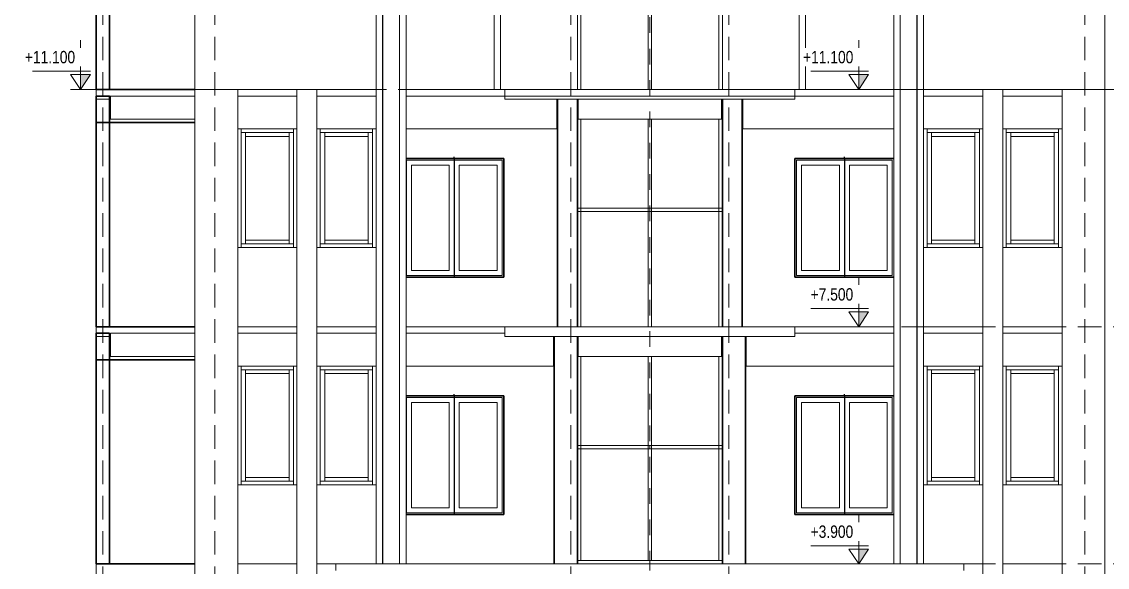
# Model space of a CAD drawing. Header units: millimetres. Extents: x -16132 to 11483, y -4520 to 23231.
# Drawn here: x -16132 to 342, y 3850 to 12128 of the extents above; entities that cross this region are included whole.
import ezdxf

# ---------------------------------------------------------------- set-up
doc = ezdxf.new("R2010")
doc.units = ezdxf.units.MM
for name, pattern in [('Abgebrochen', [535.78125, 357.1875, -178.59375]), ('Aligning Line', [476.25, 238.125, -238.125]), ('Hidden', [535.78125, 357.1875, -178.59375])]:
    doc.linetypes.add(name, pattern=pattern)
for name, color, linetype, lineweight in [('A-FLOR', 7, 'Continuous', 18), ('A-FLOR-LEVL', 7, 'Continuous', 9), ('A-GENM', 7, 'Continuous', 18), ('A-GLAZ', 7, 'Continuous', 25), ('A-WALL', 7, 'Continuous', 35), ('G-ANNO-SYMB', 7, 'Abgebrochen', 9), ('S-BEAM', 7, 'Continuous', 18), ('S-COLS', 7, 'Continuous', 35), ('S-FNDN', 7, 'Continuous', 18), ('S-GRID', 7, 'Continuous', 9)]:
    doc.layers.add(name, color=color, linetype=linetype, lineweight=lineweight)
doc.layers.add('G-IMPT', color=7, linetype='Continuous', lineweight=18, true_color=0xffffff)
doc.styles.add('Arial', font='arial.ttf', dxfattribs={"width": 0.8, "height": 187.5})

# ---------------------------------------------------------------- blocks, each defined once
blk = doc.blocks.new('Window_K2_Stack - Sync_3dsMax_To_Revit-2428540-MẶT ĐỨNG KIẾN TRÚC TRỤC A-E')
at = {"layer": 'G-IMPT'}
for p, q in [((-10650, 12600), (-10650, 3900)), ((-10400, 3900), (-10400, 12600)), ((-10400, 12600), (-10400, 3900)), ((-10300, 3900), (-10300, 12600)), ((-8965, 12600), (-8965, 11100)), ((-8965, 12600), (-8965, 11100)), ((-8865, 12600), (-8865, 11100)), ((-8865, 12600), (-8865, 11100)), ((-8865, 11100), (-8865, 12600)), ((-8865, 11100), (-8865, 12600)), ((-7700, 11100), (-7700, 12600)), ((-7700, 12546), (-7700, 11100)), ((-7700, 11100), (-7700, 12546)), ((-7700, 12546), (-7700, 11100)), ((-7646, 12546), (-7646, 11100)), ((-6627, 12546), (-6627, 11100)), ((-6573, 12546), (-6573, 11100)), ((-5554, 11100), (-5554, 12546)), ((-5500, 12600), (-5500, 11100)), ((-5500, 11100), (-5500, 12546)), ((-5500, 12546), (-5500, 11100)), ((-5500, 11100), (-5500, 12546)), ((-4336, 11100), (-4336, 12600)), ((-4336, 11100), (-4336, 12600)), ((-4336, 12600), (-4336, 11100)), ((-4336, 11100), (-4336, 12600)), ((-4236, 11100), (-4236, 12600)), ((-4236, 11100), (-4236, 12600)), ((-2900, 12600), (-2900, 3900)), ((-2800, 12600), (-2800, 3900)), ((-2550, 12600), (-2550, 3900)), ((-7646, 10650), (-7646, 7500)), ((-6627, 10650), (-6627, 7500)), ((-6573, 10650), (-6573, 7500)), ((-5554, 7500), (-5554, 10650)), ((-6600, 9300), (-7700, 9300)), ((-6600, 9246), (-7700, 9246)), ((-6600, 9300), (-5500, 9300)), ((-6600, 9300), (-6600, 9246)), ((-6600, 9246), (-6600, 9300)), ((-6600, 9246), (-5500, 9246)), ((-7646, 7050), (-7646, 3954)), ((-6627, 7050), (-6627, 3954)), ((-6573, 7050), (-6573, 3954)), ((-5554, 3954), (-5554, 7050)), ((-6600, 5700), (-7700, 5700)), ((-6600, 5646), (-7700, 5646)), ((-6600, 5700), (-5500, 5700)), ((-6600, 5700), (-6600, 5646)), ((-6600, 5646), (-6600, 5700)), ((-6600, 5646), (-5500, 5646)), ((-7700, 3954), (-6600, 3954)), ((-7700, 3954), (-7646, 3954)), ((-6600, 3954), (-6627, 3954)), ((-6573, 3954), (-6600, 3954)), ((-6600, 3954), (-6600, 3900)), ((-6600, 3900), (-6600, 3954)), ((-6600, 3954), (-5500, 3954)), ((-5554, 3954), (-5500, 3954)), ((-11365, 3900), (-11365, 3800)), ((-6600, 3900), (-11365, 3900)), ((-1836, 3900), (-6600, 3900)), ((-1836, 3800), (-1836, 3900))]:
    blk.add_line(p, q, dxfattribs=at)
at = {"layer": 'G-IMPT', "flags": 128}
for points in [[(-6600, 3900), (-6600, 3875), (-6600, 3850), (-6600, 3825), (-6600, 3800)], [(-6600, 3800), (-6600, 3825), (-6600, 3850), (-6600, 3875), (-6600, 3900)]]:
    blk.add_lwpolyline(points, dxfattribs=at)
blk = doc.blocks.new('Window_K2_Stack - Window_K2_Stack-2377845-MẶT ĐỨNG KIẾN TRÚC TRỤC A-E')
blk.add_blockref('Window_K2_Stack - Sync_3dsMax_To_Revit-2428540-MẶT ĐỨNG KIẾN TRÚC TRỤC A-E', (0, 0))
blk = doc.blocks.new('dam betong - 220X350-2382505-MẶT ĐỨNG KIẾN TRÚC TRỤC A-E')
at = {"layer": 'S-BEAM'}
for p, q in [((-15010, 3800), (-15010, 3450)), ((-15000, 3800), (-15010, 3800)), ((-14790, 3450), (-14790, 3750)), ((-15010, 3450), (-15000, 3450)), ((-14800, 3450), (-14790, 3450))]:
    blk.add_line(p, q, dxfattribs=at)
blk = doc.blocks.new('M_Concrete-Rectangular-Column - COT250X350-2391838-MẶT ĐỨNG KIẾN TRÚC TRỤC A-E')
at = {"layer": 'S-COLS'}
for p, q in [((-5500, 7350), (-5500, 3900)), ((-5150, 7350), (-5150, 3900))]:
    blk.add_line(p, q, dxfattribs=at)
blk = doc.blocks.new('M_Concrete-Rectangular-Column - COT220X300-2391839-MẶT ĐỨNG KIẾN TRÚC TRỤC A-E')
at = {"layer": 'S-COLS'}
for p, q in [((-5500, 10950), (-5500, 7500)), ((-5200, 10950), (-5200, 7500))]:
    blk.add_line(p, q, dxfattribs=at)
blk = doc.blocks.new('M_Concrete-Rectangular-Column - COT200X200-2391833-MẶT ĐỨNG KIẾN TRÚC TRỤC A-E')
at = {"layer": 'S-COLS'}
for p, q in [((-15000, 7400), (-14800, 7400)), ((-15000, 7400), (-15000, 3900)), ((-14800, 7400), (-14800, 3900)), ((-14800, 3900), (-15000, 3900))]:
    blk.add_line(p, q, dxfattribs=at)
blk = doc.blocks.new('M_Concrete-Rectangular-Column - COT200X200-2391834-MẶT ĐỨNG KIẾN TRÚC TRỤC A-E')
at = {"layer": 'S-COLS'}
for p, q in [((-15000, 11000), (-14800, 11000)), ((-15000, 11000), (-15000, 7500)), ((-14800, 11000), (-14800, 7500)), ((-14800, 7500), (-15000, 7500))]:
    blk.add_line(p, q, dxfattribs=at)
blk = doc.blocks.new('M_Concrete-Rectangular-Column - COT200X200-V2-MẶT ĐỨNG KIẾN TRÚC TRỤC A-E')
at = {"layer": 'S-COLS'}
for p, q in [((-15000, 14600), (-14800, 14600)), ((-15000, 14600), (-15000, 11100)), ((-14800, 14600), (-14800, 11100)), ((-14800, 11100), (-15000, 11100))]:
    blk.add_line(p, q, dxfattribs=at)
blk = doc.blocks.new('CUA SO 2 CANH NHOM KINH O O THOANG - S1_1500x1800-V3-MẶT ĐỨNG KIẾN TRÚC TRỤC A-E')
at = {"layer": 'A-GLAZ', "lineweight": 18}
for p, q in [((-4373, 6425), (-4373, 4675)), ((-4373, 6425), (-2923, 6425)), ((-3648, 4675), (-3648, 6425)), ((-3648, 6425), (-3648, 4675)), ((-2923, 4675), (-2923, 6425)), ((-4297, 6349), (-4297, 4751)), ((-4297, 6349), (-3724, 6349)), ((-3724, 4751), (-3724, 6349)), ((-3572, 6349), (-3572, 4751)), ((-3572, 6349), (-2999, 6349)), ((-2999, 4751), (-2999, 6349)), ((-4373, 4675), (-2923, 4675)), ((-4297, 4751), (-3724, 4751)), ((-3572, 4751), (-2999, 4751))]:
    blk.add_line(p, q, dxfattribs=at)
at = {"layer": 'A-GLAZ'}
for q in [(-3648, 6475), (-3648, 4650)]:
    blk.add_line((-3648, 6450), q, dxfattribs=at)
blk = doc.blocks.new('Test_Family - Sync_3dsMax_To_Revit-2434440-MẶT ĐỨNG KIẾN TRÚC TRỤC A-E')
at = {"layer": 'G-IMPT'}
for p, q in [((-2545, 3900), (-2545, 12600)), ((-2445, 12600), (-2445, 3900)), ((306, 11100), (306, 12600)), ((306, 12600), (306, 11100)), ((306, 11100), (-2445, 11100)), ((-1545, 11100), (-1545, 0)), ((-1245, 0), (-1245, 11100)), ((306, 11100), (-345, 11100)), ((-345, 11100), (-345, 0)), ((306, 11100), (306, 0)), ((-2324, 8813), (-2324, 10388)), ((-2324, 10388), (-1666, 10388)), ((-1666, 10388), (-1666, 8813)), ((-466, 10388), (-1124, 10388)), ((-1124, 10388), (-1124, 8813)), ((-466, 10388), (-466, 8813)), ((-1666, 8813), (-2324, 8813)), ((-1124, 8813), (-466, 8813)), ((-1545, 8700), (-2445, 8700)), ((-1245, 8700), (-345, 8700)), ((-2324, 5213), (-2324, 6788)), ((-2324, 6788), (-1666, 6788)), ((-1666, 6788), (-1666, 5213)), ((-1124, 5213), (-1124, 6788)), ((-1124, 6788), (-466, 6788)), ((-466, 6788), (-466, 5213)), ((-1666, 5213), (-2324, 5213)), ((-1124, 5213), (-466, 5213)), ((-1545, 5100), (-2445, 5100)), ((-1245, 5100), (-345, 5100))]:
    blk.add_line(p, q, dxfattribs=at)
at = {"layer": 'G-IMPT', "flags": 128}
for points in [[(-2391, 10446), (-2391, 10460), (-2391, 10473), (-2391, 10487), (-2391, 10500)], [(-2391, 10446), (-2391, 10460), (-2391, 10473), (-2391, 10487), (-2391, 10500)], [(-2391, 10500), (-2391, 10487), (-2391, 10473), (-2391, 10460), (-2391, 10446)], [(-2391, 8755), (-2391, 9177), (-2391, 9600), (-2391, 10023), (-2391, 10446)], [(-2391, 8755), (-2391, 9177), (-2391, 9600), (-2391, 10023), (-2391, 10446)], [(-2324, 10446), (-2341, 10446), (-2357, 10446), (-2374, 10446), (-2391, 10446)], [(-2391, 10446), (-2391, 10023), (-2391, 9600), (-2391, 9177), (-2391, 8755)], [(-2391, 10446), (-2374, 10446), (-2357, 10446), (-2341, 10446), (-2324, 10446)], [(-2324, 10388), (-2324, 10403), (-2324, 10417), (-2324, 10432), (-2324, 10446)], [(-2324, 10446), (-2159, 10446), (-1995, 10446), (-1831, 10446), (-1666, 10446)], [(-2324, 10446), (-2159, 10446), (-1995, 10446), (-1831, 10446), (-1666, 10446)], [(-2324, 10388), (-2324, 10403), (-2324, 10417), (-2324, 10432), (-2324, 10446)], [(-1666, 10446), (-1831, 10446), (-1995, 10446), (-2159, 10446), (-2324, 10446)], [(-2324, 10446), (-2324, 10432), (-2324, 10417), (-2324, 10403), (-2324, 10388)], [(-1666, 10446), (-1649, 10446), (-1633, 10446), (-1616, 10446), (-1599, 10446)], [(-1599, 10446), (-1616, 10446), (-1633, 10446), (-1649, 10446), (-1666, 10446)], [(-1666, 10446), (-1666, 10432), (-1666, 10417), (-1666, 10403), (-1666, 10388)], [(-1666, 10388), (-1666, 10403), (-1666, 10417), (-1666, 10432), (-1666, 10446)], [(-1666, 10446), (-1666, 10432), (-1666, 10417), (-1666, 10403), (-1666, 10388)], [(-1599, 10500), (-1599, 10487), (-1599, 10473), (-1599, 10460), (-1599, 10446)], [(-1599, 10446), (-1599, 10460), (-1599, 10473), (-1599, 10487), (-1599, 10500)], [(-1599, 10446), (-1599, 10023), (-1599, 9600), (-1599, 9177), (-1599, 8755)], [(-1599, 8755), (-1599, 9177), (-1599, 9600), (-1599, 10023), (-1599, 10446)], [(-1599, 10446), (-1599, 10023), (-1599, 9600), (-1599, 9177), (-1599, 8755)], [(-1191, 10500), (-1191, 10487), (-1191, 10473), (-1191, 10460), (-1191, 10446)], [(-1191, 10500), (-1191, 10487), (-1191, 10473), (-1191, 10460), (-1191, 10446)], [(-1191, 10446), (-1191, 10460), (-1191, 10473), (-1191, 10487), (-1191, 10500)], [(-1124, 10446), (-1141, 10446), (-1157, 10446), (-1174, 10446), (-1191, 10446)], [(-1191, 10446), (-1174, 10446), (-1157, 10446), (-1141, 10446), (-1124, 10446)], [(-1124, 10446), (-1141, 10446), (-1157, 10446), (-1174, 10446), (-1191, 10446)], [(-1191, 10446), (-1191, 10023), (-1191, 9600), (-1191, 9177), (-1191, 8755)], [(-1191, 10446), (-1174, 10446), (-1157, 10446), (-1141, 10446), (-1124, 10446)], [(-1191, 10446), (-1191, 10023), (-1191, 9600), (-1191, 9177), (-1191, 8755)], [(-1191, 8755), (-1191, 9177), (-1191, 9600), (-1191, 10023), (-1191, 10446)], [(-466, 10446), (-631, 10446), (-795, 10446), (-959, 10446), (-1124, 10446)], [(-1124, 10446), (-1124, 10432), (-1124, 10417), (-1124, 10403), (-1124, 10388)], [(-466, 10446), (-631, 10446), (-795, 10446), (-959, 10446), (-1124, 10446)], [(-1124, 10446), (-959, 10446), (-795, 10446), (-631, 10446), (-466, 10446)], [(-1124, 10446), (-1124, 10432), (-1124, 10417), (-1124, 10403), (-1124, 10388)], [(-1124, 10388), (-1124, 10403), (-1124, 10417), (-1124, 10432), (-1124, 10446)], [(-466, 10446), (-466, 10432), (-466, 10417), (-466, 10403), (-466, 10388)], [(-466, 10388), (-466, 10403), (-466, 10417), (-466, 10432), (-466, 10446)], [(-466, 10446), (-449, 10446), (-433, 10446), (-416, 10446), (-399, 10446)], [(-399, 10446), (-416, 10446), (-433, 10446), (-449, 10446), (-466, 10446)], [(-466, 10446), (-449, 10446), (-433, 10446), (-416, 10446), (-399, 10446)], [(-399, 10446), (-416, 10446), (-433, 10446), (-449, 10446), (-466, 10446)], [(-466, 10446), (-466, 10432), (-466, 10417), (-466, 10403), (-466, 10388)], [(-399, 10446), (-399, 10460), (-399, 10473), (-399, 10487), (-399, 10500)], [(-399, 10446), (-399, 10460), (-399, 10473), (-399, 10487), (-399, 10500)], [(-399, 10500), (-399, 10487), (-399, 10473), (-399, 10460), (-399, 10446)], [(-399, 8755), (-399, 9177), (-399, 9600), (-399, 10023), (-399, 10446)], [(-399, 8755), (-399, 9177), (-399, 9600), (-399, 10023), (-399, 10446)], [(-399, 10446), (-399, 10023), (-399, 9600), (-399, 9177), (-399, 8755)], [(-2391, 8700), (-2391, 8714), (-2391, 8727), (-2391, 8741), (-2391, 8755)], [(-2391, 8700), (-2391, 8714), (-2391, 8727), (-2391, 8741), (-2391, 8755)], [(-2324, 8755), (-2341, 8755), (-2357, 8755), (-2374, 8755), (-2391, 8755)], [(-2391, 8755), (-2391, 8741), (-2391, 8727), (-2391, 8714), (-2391, 8700)], [(-2391, 8755), (-2374, 8755), (-2357, 8755), (-2341, 8755), (-2324, 8755)], [(-2324, 8755), (-2341, 8755), (-2357, 8755), (-2374, 8755), (-2391, 8755)], [(-2324, 8755), (-2324, 8769), (-2324, 8784), (-2324, 8798), (-2324, 8813)], [(-2324, 8813), (-2324, 8798), (-2324, 8784), (-2324, 8769), (-2324, 8755)], [(-2324, 8755), (-2324, 8769), (-2324, 8784), (-2324, 8798), (-2324, 8813)], [(-1666, 8755), (-1831, 8755), (-1995, 8755), (-2159, 8755), (-2324, 8755)], [(-1666, 8755), (-1831, 8755), (-1995, 8755), (-2159, 8755), (-2324, 8755)], [(-2324, 8755), (-2159, 8755), (-1995, 8755), (-1831, 8755), (-1666, 8755)], [(-1666, 8813), (-1666, 8798), (-1666, 8784), (-1666, 8769), (-1666, 8755)], [(-1666, 8755), (-1666, 8769), (-1666, 8784), (-1666, 8798), (-1666, 8813)], [(-1666, 8813), (-1666, 8798), (-1666, 8784), (-1666, 8769), (-1666, 8755)], [(-1599, 8755), (-1616, 8755), (-1633, 8755), (-1649, 8755), (-1666, 8755)], [(-1599, 8755), (-1616, 8755), (-1633, 8755), (-1649, 8755), (-1666, 8755)], [(-1666, 8755), (-1649, 8755), (-1633, 8755), (-1616, 8755), (-1599, 8755)], [(-1599, 8755), (-1599, 8741), (-1599, 8727), (-1599, 8714), (-1599, 8700)], [(-1599, 8700), (-1599, 8714), (-1599, 8727), (-1599, 8741), (-1599, 8755)], [(-1191, 8755), (-1174, 8755), (-1157, 8755), (-1141, 8755), (-1124, 8755)], [(-1191, 8755), (-1174, 8755), (-1157, 8755), (-1141, 8755), (-1124, 8755)], [(-1191, 8755), (-1191, 8741), (-1191, 8727), (-1191, 8714), (-1191, 8700)], [(-1191, 8700), (-1191, 8714), (-1191, 8727), (-1191, 8741), (-1191, 8755)], [(-1191, 8700), (-1191, 8714), (-1191, 8727), (-1191, 8741), (-1191, 8755)], [(-1124, 8755), (-1141, 8755), (-1157, 8755), (-1174, 8755), (-1191, 8755)], [(-1191, 8755), (-1191, 8741), (-1191, 8727), (-1191, 8714), (-1191, 8700)], [(-1124, 8755), (-1124, 8769), (-1124, 8784), (-1124, 8798), (-1124, 8813)], [(-1124, 8813), (-1124, 8798), (-1124, 8784), (-1124, 8769), (-1124, 8755)], [(-1124, 8755), (-1124, 8769), (-1124, 8784), (-1124, 8798), (-1124, 8813)], [(-1124, 8813), (-1124, 8798), (-1124, 8784), (-1124, 8769), (-1124, 8755)], [(-1124, 8755), (-959, 8755), (-795, 8755), (-631, 8755), (-466, 8755)], [(-1124, 8755), (-959, 8755), (-795, 8755), (-631, 8755), (-466, 8755)], [(-466, 8755), (-631, 8755), (-795, 8755), (-959, 8755), (-1124, 8755)], [(-466, 8755), (-466, 8769), (-466, 8784), (-466, 8798), (-466, 8813)], [(-466, 8813), (-466, 8798), (-466, 8784), (-466, 8769), (-466, 8755)], [(-466, 8813), (-466, 8798), (-466, 8784), (-466, 8769), (-466, 8755)], [(-466, 8755), (-449, 8755), (-433, 8755), (-416, 8755), (-399, 8755)], [(-466, 8755), (-449, 8755), (-433, 8755), (-416, 8755), (-399, 8755)], [(-399, 8755), (-416, 8755), (-433, 8755), (-449, 8755), (-466, 8755)], [(-399, 8700), (-399, 8714), (-399, 8727), (-399, 8741), (-399, 8755)], [(-399, 8700), (-399, 8714), (-399, 8727), (-399, 8741), (-399, 8755)], [(-399, 8755), (-399, 8741), (-399, 8727), (-399, 8714), (-399, 8700)], [(-2391, 6846), (-2391, 6860), (-2391, 6873), (-2391, 6887), (-2391, 6900)], [(-2391, 6846), (-2391, 6860), (-2391, 6873), (-2391, 6887), (-2391, 6900)], [(-2391, 6900), (-2391, 6887), (-2391, 6873), (-2391, 6860), (-2391, 6846)], [(-2391, 5155), (-2391, 5577), (-2391, 6000), (-2391, 6423), (-2391, 6846)], [(-2391, 5155), (-2391, 5577), (-2391, 6000), (-2391, 6423), (-2391, 6846)], [(-2324, 6846), (-2341, 6846), (-2357, 6846), (-2374, 6846), (-2391, 6846)], [(-2391, 6846), (-2391, 6423), (-2391, 6000), (-2391, 5577), (-2391, 5155)], [(-2391, 6846), (-2374, 6846), (-2357, 6846), (-2341, 6846), (-2324, 6846)], [(-2324, 6788), (-2324, 6803), (-2324, 6817), (-2324, 6832), (-2324, 6846)], [(-2324, 6846), (-2159, 6846), (-1995, 6846), (-1831, 6846), (-1666, 6846)], [(-2324, 6846), (-2159, 6846), (-1995, 6846), (-1831, 6846), (-1666, 6846)], [(-2324, 6788), (-2324, 6803), (-2324, 6817), (-2324, 6832), (-2324, 6846)], [(-1666, 6846), (-1831, 6846), (-1995, 6846), (-2159, 6846), (-2324, 6846)], [(-2324, 6846), (-2324, 6832), (-2324, 6817), (-2324, 6803), (-2324, 6788)], [(-1666, 6846), (-1649, 6846), (-1633, 6846), (-1616, 6846), (-1599, 6846)], [(-1599, 6846), (-1616, 6846), (-1633, 6846), (-1649, 6846), (-1666, 6846)], [(-1666, 6846), (-1666, 6832), (-1666, 6817), (-1666, 6803), (-1666, 6788)], [(-1666, 6788), (-1666, 6803), (-1666, 6817), (-1666, 6832), (-1666, 6846)], [(-1666, 6846), (-1666, 6832), (-1666, 6817), (-1666, 6803), (-1666, 6788)], [(-1599, 6900), (-1599, 6887), (-1599, 6873), (-1599, 6860), (-1599, 6846)], [(-1599, 6846), (-1599, 6860), (-1599, 6873), (-1599, 6887), (-1599, 6900)], [(-1599, 6846), (-1599, 6423), (-1599, 6000), (-1599, 5577), (-1599, 5155)], [(-1599, 5155), (-1599, 5577), (-1599, 6000), (-1599, 6423), (-1599, 6846)], [(-1599, 6846), (-1599, 6423), (-1599, 6000), (-1599, 5577), (-1599, 5155)], [(-1191, 6846), (-1191, 6860), (-1191, 6873), (-1191, 6887), (-1191, 6900)], [(-1191, 6846), (-1191, 6860), (-1191, 6873), (-1191, 6887), (-1191, 6900)], [(-1191, 6900), (-1191, 6887), (-1191, 6873), (-1191, 6860), (-1191, 6846)], [(-1191, 5155), (-1191, 5577), (-1191, 6000), (-1191, 6423), (-1191, 6846)], [(-1191, 6846), (-1174, 6846), (-1157, 6846), (-1141, 6846), (-1124, 6846)], [(-1191, 6846), (-1174, 6846), (-1157, 6846), (-1141, 6846), (-1124, 6846)], [(-1191, 5155), (-1191, 5577), (-1191, 6000), (-1191, 6423), (-1191, 6846)], [(-1124, 6846), (-1141, 6846), (-1157, 6846), (-1174, 6846), (-1191, 6846)], [(-1191, 6846), (-1191, 6423), (-1191, 6000), (-1191, 5577), (-1191, 5155)], [(-1124, 6846), (-959, 6846), (-795, 6846), (-631, 6846), (-466, 6846)], [(-1124, 6846), (-959, 6846), (-795, 6846), (-631, 6846), (-466, 6846)], [(-1124, 6788), (-1124, 6803), (-1124, 6817), (-1124, 6832), (-1124, 6846)], [(-1124, 6788), (-1124, 6803), (-1124, 6817), (-1124, 6832), (-1124, 6846)], [(-466, 6846), (-631, 6846), (-795, 6846), (-959, 6846), (-1124, 6846)], [(-1124, 6846), (-1124, 6832), (-1124, 6817), (-1124, 6803), (-1124, 6788)], [(-466, 6846), (-449, 6846), (-433, 6846), (-416, 6846), (-399, 6846)], [(-466, 6846), (-449, 6846), (-433, 6846), (-416, 6846), (-399, 6846)], [(-399, 6846), (-416, 6846), (-433, 6846), (-449, 6846), (-466, 6846)], [(-466, 6846), (-466, 6832), (-466, 6817), (-466, 6803), (-466, 6788)], [(-466, 6788), (-466, 6803), (-466, 6817), (-466, 6832), (-466, 6846)], [(-466, 6846), (-466, 6832), (-466, 6817), (-466, 6803), (-466, 6788)], [(-399, 6900), (-399, 6887), (-399, 6873), (-399, 6860), (-399, 6846)], [(-399, 6846), (-399, 6860), (-399, 6873), (-399, 6887), (-399, 6900)], [(-399, 6846), (-399, 6423), (-399, 6000), (-399, 5577), (-399, 5155)], [(-399, 5155), (-399, 5577), (-399, 6000), (-399, 6423), (-399, 6846)], [(-399, 6846), (-399, 6423), (-399, 6000), (-399, 5577), (-399, 5155)], [(-2391, 5100), (-2391, 5114), (-2391, 5127), (-2391, 5141), (-2391, 5155)], [(-2391, 5100), (-2391, 5114), (-2391, 5127), (-2391, 5141), (-2391, 5155)], [(-2324, 5155), (-2341, 5155), (-2357, 5155), (-2374, 5155), (-2391, 5155)], [(-2391, 5155), (-2391, 5141), (-2391, 5127), (-2391, 5114), (-2391, 5100)], [(-2391, 5155), (-2374, 5155), (-2357, 5155), (-2341, 5155), (-2324, 5155)], [(-2324, 5155), (-2341, 5155), (-2357, 5155), (-2374, 5155), (-2391, 5155)], [(-2324, 5155), (-2324, 5169), (-2324, 5184), (-2324, 5198), (-2324, 5213)], [(-2324, 5213), (-2324, 5198), (-2324, 5184), (-2324, 5169), (-2324, 5155)], [(-2324, 5155), (-2324, 5169), (-2324, 5184), (-2324, 5198), (-2324, 5213)], [(-1666, 5155), (-1831, 5155), (-1995, 5155), (-2159, 5155), (-2324, 5155)], [(-1666, 5155), (-1831, 5155), (-1995, 5155), (-2159, 5155), (-2324, 5155)], [(-2324, 5155), (-2159, 5155), (-1995, 5155), (-1831, 5155), (-1666, 5155)], [(-1666, 5213), (-1666, 5198), (-1666, 5184), (-1666, 5169), (-1666, 5155)], [(-1666, 5155), (-1666, 5169), (-1666, 5184), (-1666, 5198), (-1666, 5213)], [(-1666, 5213), (-1666, 5198), (-1666, 5184), (-1666, 5169), (-1666, 5155)], [(-1599, 5155), (-1616, 5155), (-1633, 5155), (-1649, 5155), (-1666, 5155)], [(-1599, 5155), (-1616, 5155), (-1633, 5155), (-1649, 5155), (-1666, 5155)], [(-1666, 5155), (-1649, 5155), (-1633, 5155), (-1616, 5155), (-1599, 5155)], [(-1599, 5155), (-1599, 5141), (-1599, 5127), (-1599, 5114), (-1599, 5100)], [(-1599, 5100), (-1599, 5114), (-1599, 5127), (-1599, 5141), (-1599, 5155)], [(-1191, 5100), (-1191, 5114), (-1191, 5127), (-1191, 5141), (-1191, 5155)], [(-1191, 5100), (-1191, 5114), (-1191, 5127), (-1191, 5141), (-1191, 5155)], [(-1124, 5155), (-1141, 5155), (-1157, 5155), (-1174, 5155), (-1191, 5155)], [(-1191, 5155), (-1191, 5141), (-1191, 5127), (-1191, 5114), (-1191, 5100)], [(-1191, 5155), (-1174, 5155), (-1157, 5155), (-1141, 5155), (-1124, 5155)], [(-1124, 5155), (-1124, 5169), (-1124, 5184), (-1124, 5198), (-1124, 5213)], [(-1124, 5213), (-1124, 5198), (-1124, 5184), (-1124, 5169), (-1124, 5155)], [(-1124, 5155), (-1124, 5169), (-1124, 5184), (-1124, 5198), (-1124, 5213)], [(-466, 5155), (-631, 5155), (-795, 5155), (-959, 5155), (-1124, 5155)], [(-1124, 5155), (-959, 5155), (-795, 5155), (-631, 5155), (-466, 5155)], [(-466, 5155), (-631, 5155), (-795, 5155), (-959, 5155), (-1124, 5155)], [(-466, 5213), (-466, 5198), (-466, 5184), (-466, 5169), (-466, 5155)], [(-466, 5155), (-466, 5169), (-466, 5184), (-466, 5198), (-466, 5213)], [(-466, 5155), (-449, 5155), (-433, 5155), (-416, 5155), (-399, 5155)], [(-399, 5155), (-416, 5155), (-433, 5155), (-449, 5155), (-466, 5155)], [(-399, 5155), (-399, 5141), (-399, 5127), (-399, 5114), (-399, 5100)], [(-399, 5100), (-399, 5114), (-399, 5127), (-399, 5141), (-399, 5155)]]:
    blk.add_lwpolyline(points, dxfattribs=at)
blk = doc.blocks.new('Test_Family - Test_Family-2426873-MẶT ĐỨNG KIẾN TRÚC TRỤC A-E')
blk.add_blockref('Test_Family - Sync_3dsMax_To_Revit-2434440-MẶT ĐỨNG KIẾN TRÚC TRỤC A-E', (0, 0))
blk = doc.blocks.new('Test_Family - Sync_3dsMax_To_Revit-V4-MẶT ĐỨNG KIẾN TRÚC TRỤC A-E')
at = {"layer": 'G-IMPT'}
for p, q in [((-13506, 12600), (-13506, 11100)), ((-10755, 12600), (-10755, 3900)), ((-10655, 3900), (-10655, 12600)), ((-13506, 11100), (-13506, 0)), ((-13506, 11100), (-12855, 11100)), ((-13506, 11100), (-10755, 11100)), ((-12855, 11100), (-12855, 0)), ((-11955, 0), (-11955, 11100)), ((-11655, 11100), (-11655, 0)), ((-12734, 10388), (-12076, 10388)), ((-12734, 10388), (-12734, 8813)), ((-12076, 10388), (-12076, 8813)), ((-11534, 10388), (-11534, 8813)), ((-10876, 10388), (-11534, 10388)), ((-10876, 8813), (-10876, 10388)), ((-12076, 8813), (-12734, 8813)), ((-11534, 8813), (-10876, 8813)), ((-11955, 8700), (-12855, 8700)), ((-11655, 8700), (-10755, 8700)), ((-12734, 6788), (-12734, 5213)), ((-12076, 6788), (-12734, 6788)), ((-12076, 5213), (-12076, 6788)), ((-11534, 6788), (-11534, 5213)), ((-10876, 6788), (-11534, 6788)), ((-10876, 5213), (-10876, 6788)), ((-12076, 5213), (-12734, 5213)), ((-11534, 5213), (-10876, 5213)), ((-11955, 5100), (-12855, 5100)), ((-11655, 5100), (-10755, 5100))]:
    blk.add_line(p, q, dxfattribs=at)
at = {"layer": 'G-IMPT', "flags": 128}
for points in [[(-12801, 10446), (-12801, 10460), (-12801, 10473), (-12801, 10487), (-12801, 10500)], [(-12801, 10446), (-12801, 10460), (-12801, 10473), (-12801, 10487), (-12801, 10500)], [(-12801, 10500), (-12801, 10487), (-12801, 10473), (-12801, 10460), (-12801, 10446)], [(-12734, 10446), (-12751, 10446), (-12767, 10446), (-12784, 10446), (-12801, 10446)], [(-12801, 10446), (-12784, 10446), (-12767, 10446), (-12751, 10446), (-12734, 10446)], [(-12734, 10446), (-12751, 10446), (-12767, 10446), (-12784, 10446), (-12801, 10446)], [(-12801, 8755), (-12801, 9177), (-12801, 9600), (-12801, 10023), (-12801, 10446)], [(-12801, 10446), (-12784, 10446), (-12767, 10446), (-12751, 10446), (-12734, 10446)], [(-12801, 8755), (-12801, 9177), (-12801, 9600), (-12801, 10023), (-12801, 10446)], [(-12801, 10446), (-12801, 10023), (-12801, 9600), (-12801, 9177), (-12801, 8755)], [(-12734, 10446), (-12734, 10432), (-12734, 10417), (-12734, 10403), (-12734, 10388)], [(-12734, 10388), (-12734, 10403), (-12734, 10417), (-12734, 10432), (-12734, 10446)], [(-12734, 10446), (-12569, 10446), (-12405, 10446), (-12241, 10446), (-12076, 10446)], [(-12734, 10446), (-12569, 10446), (-12405, 10446), (-12241, 10446), (-12076, 10446)], [(-12076, 10446), (-12241, 10446), (-12405, 10446), (-12569, 10446), (-12734, 10446)], [(-12734, 10446), (-12734, 10432), (-12734, 10417), (-12734, 10403), (-12734, 10388)], [(-12076, 10446), (-12076, 10432), (-12076, 10417), (-12076, 10403), (-12076, 10388)], [(-12076, 10446), (-12059, 10446), (-12043, 10446), (-12026, 10446), (-12009, 10446)], [(-12009, 10446), (-12026, 10446), (-12043, 10446), (-12059, 10446), (-12076, 10446)], [(-12076, 10446), (-12076, 10432), (-12076, 10417), (-12076, 10403), (-12076, 10388)], [(-12076, 10388), (-12076, 10403), (-12076, 10417), (-12076, 10432), (-12076, 10446)], [(-12076, 10446), (-12059, 10446), (-12043, 10446), (-12026, 10446), (-12009, 10446)], [(-12009, 10446), (-12026, 10446), (-12043, 10446), (-12059, 10446), (-12076, 10446)], [(-12009, 10500), (-12009, 10487), (-12009, 10473), (-12009, 10460), (-12009, 10446)], [(-12009, 10500), (-12009, 10487), (-12009, 10473), (-12009, 10460), (-12009, 10446)], [(-12009, 10446), (-12009, 10460), (-12009, 10473), (-12009, 10487), (-12009, 10500)], [(-12009, 10446), (-12009, 10023), (-12009, 9600), (-12009, 9177), (-12009, 8755)], [(-12009, 10446), (-12009, 10023), (-12009, 9600), (-12009, 9177), (-12009, 8755)], [(-12009, 8755), (-12009, 9177), (-12009, 9600), (-12009, 10023), (-12009, 10446)], [(-11601, 10500), (-11601, 10487), (-11601, 10473), (-11601, 10460), (-11601, 10446)], [(-11601, 10446), (-11601, 10460), (-11601, 10473), (-11601, 10487), (-11601, 10500)], [(-11601, 10446), (-11601, 10023), (-11601, 9600), (-11601, 9177), (-11601, 8755)], [(-11534, 10446), (-11551, 10446), (-11567, 10446), (-11584, 10446), (-11601, 10446)], [(-11601, 8755), (-11601, 9177), (-11601, 9600), (-11601, 10023), (-11601, 10446)], [(-11601, 10446), (-11584, 10446), (-11567, 10446), (-11551, 10446), (-11534, 10446)], [(-11601, 10446), (-11601, 10023), (-11601, 9600), (-11601, 9177), (-11601, 8755)], [(-10876, 10446), (-11041, 10446), (-11205, 10446), (-11369, 10446), (-11534, 10446)], [(-11534, 10446), (-11534, 10432), (-11534, 10417), (-11534, 10403), (-11534, 10388)], [(-10876, 10446), (-11041, 10446), (-11205, 10446), (-11369, 10446), (-11534, 10446)], [(-11534, 10388), (-11534, 10403), (-11534, 10417), (-11534, 10432), (-11534, 10446)], [(-11534, 10446), (-11369, 10446), (-11205, 10446), (-11041, 10446), (-10876, 10446)], [(-11534, 10446), (-11534, 10432), (-11534, 10417), (-11534, 10403), (-11534, 10388)], [(-10876, 10388), (-10876, 10403), (-10876, 10417), (-10876, 10432), (-10876, 10446)], [(-10876, 10446), (-10859, 10446), (-10843, 10446), (-10826, 10446), (-10809, 10446)], [(-10809, 10446), (-10826, 10446), (-10843, 10446), (-10859, 10446), (-10876, 10446)], [(-10876, 10388), (-10876, 10403), (-10876, 10417), (-10876, 10432), (-10876, 10446)], [(-10876, 10446), (-10876, 10432), (-10876, 10417), (-10876, 10403), (-10876, 10388)], [(-10809, 10446), (-10809, 10460), (-10809, 10473), (-10809, 10487), (-10809, 10500)], [(-10809, 10446), (-10809, 10460), (-10809, 10473), (-10809, 10487), (-10809, 10500)], [(-10809, 10500), (-10809, 10487), (-10809, 10473), (-10809, 10460), (-10809, 10446)], [(-10809, 8755), (-10809, 9177), (-10809, 9600), (-10809, 10023), (-10809, 10446)], [(-10809, 8755), (-10809, 9177), (-10809, 9600), (-10809, 10023), (-10809, 10446)], [(-10809, 10446), (-10809, 10023), (-10809, 9600), (-10809, 9177), (-10809, 8755)], [(-12734, 8755), (-12751, 8755), (-12767, 8755), (-12784, 8755), (-12801, 8755)], [(-12734, 8755), (-12751, 8755), (-12767, 8755), (-12784, 8755), (-12801, 8755)], [(-12801, 8700), (-12801, 8714), (-12801, 8727), (-12801, 8741), (-12801, 8755)], [(-12801, 8700), (-12801, 8714), (-12801, 8727), (-12801, 8741), (-12801, 8755)], [(-12801, 8755), (-12784, 8755), (-12767, 8755), (-12751, 8755), (-12734, 8755)], [(-12801, 8755), (-12801, 8741), (-12801, 8727), (-12801, 8714), (-12801, 8700)], [(-12734, 8755), (-12734, 8769), (-12734, 8784), (-12734, 8798), (-12734, 8813)], [(-12734, 8813), (-12734, 8798), (-12734, 8784), (-12734, 8769), (-12734, 8755)], [(-12734, 8813), (-12734, 8798), (-12734, 8784), (-12734, 8769), (-12734, 8755)], [(-12076, 8755), (-12241, 8755), (-12405, 8755), (-12569, 8755), (-12734, 8755)], [(-12076, 8755), (-12241, 8755), (-12405, 8755), (-12569, 8755), (-12734, 8755)], [(-12734, 8755), (-12569, 8755), (-12405, 8755), (-12241, 8755), (-12076, 8755)], [(-12076, 8755), (-12076, 8769), (-12076, 8784), (-12076, 8798), (-12076, 8813)], [(-12076, 8813), (-12076, 8798), (-12076, 8784), (-12076, 8769), (-12076, 8755)], [(-12076, 8755), (-12076, 8769), (-12076, 8784), (-12076, 8798), (-12076, 8813)], [(-12076, 8813), (-12076, 8798), (-12076, 8784), (-12076, 8769), (-12076, 8755)], [(-12009, 8755), (-12026, 8755), (-12043, 8755), (-12059, 8755), (-12076, 8755)], [(-12009, 8755), (-12026, 8755), (-12043, 8755), (-12059, 8755), (-12076, 8755)], [(-12076, 8755), (-12059, 8755), (-12043, 8755), (-12026, 8755), (-12009, 8755)], [(-12009, 8755), (-12009, 8741), (-12009, 8727), (-12009, 8714), (-12009, 8700)], [(-12009, 8700), (-12009, 8714), (-12009, 8727), (-12009, 8741), (-12009, 8755)], [(-12009, 8700), (-12009, 8714), (-12009, 8727), (-12009, 8741), (-12009, 8755)], [(-12009, 8755), (-12009, 8741), (-12009, 8727), (-12009, 8714), (-12009, 8700)], [(-11601, 8755), (-11601, 8741), (-11601, 8727), (-11601, 8714), (-11601, 8700)], [(-11601, 8700), (-11601, 8714), (-11601, 8727), (-11601, 8741), (-11601, 8755)], [(-11601, 8755), (-11584, 8755), (-11567, 8755), (-11551, 8755), (-11534, 8755)], [(-11601, 8755), (-11584, 8755), (-11567, 8755), (-11551, 8755), (-11534, 8755)], [(-11534, 8755), (-11551, 8755), (-11567, 8755), (-11584, 8755), (-11601, 8755)], [(-11534, 8813), (-11534, 8798), (-11534, 8784), (-11534, 8769), (-11534, 8755)], [(-11534, 8755), (-11534, 8769), (-11534, 8784), (-11534, 8798), (-11534, 8813)], [(-11534, 8813), (-11534, 8798), (-11534, 8784), (-11534, 8769), (-11534, 8755)], [(-11534, 8755), (-11369, 8755), (-11205, 8755), (-11041, 8755), (-10876, 8755)], [(-11534, 8755), (-11369, 8755), (-11205, 8755), (-11041, 8755), (-10876, 8755)], [(-10876, 8755), (-11041, 8755), (-11205, 8755), (-11369, 8755), (-11534, 8755)], [(-10876, 8755), (-10876, 8769), (-10876, 8784), (-10876, 8798), (-10876, 8813)], [(-10876, 8813), (-10876, 8798), (-10876, 8784), (-10876, 8769), (-10876, 8755)], [(-10876, 8755), (-10876, 8769), (-10876, 8784), (-10876, 8798), (-10876, 8813)], [(-10876, 8755), (-10859, 8755), (-10843, 8755), (-10826, 8755), (-10809, 8755)], [(-10809, 8755), (-10826, 8755), (-10843, 8755), (-10859, 8755), (-10876, 8755)], [(-10876, 8755), (-10859, 8755), (-10843, 8755), (-10826, 8755), (-10809, 8755)], [(-10809, 8700), (-10809, 8714), (-10809, 8727), (-10809, 8741), (-10809, 8755)], [(-10809, 8700), (-10809, 8714), (-10809, 8727), (-10809, 8741), (-10809, 8755)], [(-10809, 8755), (-10809, 8741), (-10809, 8727), (-10809, 8714), (-10809, 8700)], [(-12801, 6900), (-12801, 6887), (-12801, 6873), (-12801, 6860), (-12801, 6846)], [(-12801, 6846), (-12801, 6860), (-12801, 6873), (-12801, 6887), (-12801, 6900)], [(-12801, 6846), (-12801, 6423), (-12801, 6000), (-12801, 5577), (-12801, 5155)], [(-12734, 6846), (-12751, 6846), (-12767, 6846), (-12784, 6846), (-12801, 6846)], [(-12734, 6846), (-12751, 6846), (-12767, 6846), (-12784, 6846), (-12801, 6846)], [(-12801, 5155), (-12801, 5577), (-12801, 6000), (-12801, 6423), (-12801, 6846)], [(-12801, 6846), (-12784, 6846), (-12767, 6846), (-12751, 6846), (-12734, 6846)], [(-12801, 6846), (-12801, 6423), (-12801, 6000), (-12801, 5577), (-12801, 5155)], [(-12076, 6846), (-12241, 6846), (-12405, 6846), (-12569, 6846), (-12734, 6846)], [(-12734, 6846), (-12734, 6832), (-12734, 6817), (-12734, 6803), (-12734, 6788)], [(-12076, 6846), (-12241, 6846), (-12405, 6846), (-12569, 6846), (-12734, 6846)], [(-12734, 6788), (-12734, 6803), (-12734, 6817), (-12734, 6832), (-12734, 6846)], [(-12734, 6846), (-12569, 6846), (-12405, 6846), (-12241, 6846), (-12076, 6846)], [(-12734, 6846), (-12734, 6832), (-12734, 6817), (-12734, 6803), (-12734, 6788)], [(-12009, 6846), (-12026, 6846), (-12043, 6846), (-12059, 6846), (-12076, 6846)], [(-12009, 6846), (-12026, 6846), (-12043, 6846), (-12059, 6846), (-12076, 6846)], [(-12076, 6788), (-12076, 6803), (-12076, 6817), (-12076, 6832), (-12076, 6846)], [(-12076, 6846), (-12059, 6846), (-12043, 6846), (-12026, 6846), (-12009, 6846)], [(-12076, 6788), (-12076, 6803), (-12076, 6817), (-12076, 6832), (-12076, 6846)], [(-12076, 6846), (-12076, 6832), (-12076, 6817), (-12076, 6803), (-12076, 6788)], [(-12009, 6846), (-12009, 6860), (-12009, 6873), (-12009, 6887), (-12009, 6900)], [(-12009, 6846), (-12009, 6860), (-12009, 6873), (-12009, 6887), (-12009, 6900)], [(-12009, 6900), (-12009, 6887), (-12009, 6873), (-12009, 6860), (-12009, 6846)], [(-12009, 5155), (-12009, 5577), (-12009, 6000), (-12009, 6423), (-12009, 6846)], [(-12009, 5155), (-12009, 5577), (-12009, 6000), (-12009, 6423), (-12009, 6846)], [(-12009, 6846), (-12009, 6423), (-12009, 6000), (-12009, 5577), (-12009, 5155)], [(-11601, 6900), (-11601, 6887), (-11601, 6873), (-11601, 6860), (-11601, 6846)], [(-11601, 6846), (-11601, 6860), (-11601, 6873), (-11601, 6887), (-11601, 6900)], [(-11601, 6846), (-11601, 6423), (-11601, 6000), (-11601, 5577), (-11601, 5155)], [(-11534, 6846), (-11551, 6846), (-11567, 6846), (-11584, 6846), (-11601, 6846)], [(-11601, 5155), (-11601, 5577), (-11601, 6000), (-11601, 6423), (-11601, 6846)], [(-11601, 6846), (-11584, 6846), (-11567, 6846), (-11551, 6846), (-11534, 6846)], [(-11601, 6846), (-11601, 6423), (-11601, 6000), (-11601, 5577), (-11601, 5155)], [(-10876, 6846), (-11041, 6846), (-11205, 6846), (-11369, 6846), (-11534, 6846)], [(-11534, 6846), (-11534, 6832), (-11534, 6817), (-11534, 6803), (-11534, 6788)], [(-10876, 6846), (-11041, 6846), (-11205, 6846), (-11369, 6846), (-11534, 6846)], [(-11534, 6788), (-11534, 6803), (-11534, 6817), (-11534, 6832), (-11534, 6846)], [(-11534, 6846), (-11369, 6846), (-11205, 6846), (-11041, 6846), (-10876, 6846)], [(-11534, 6846), (-11534, 6832), (-11534, 6817), (-11534, 6803), (-11534, 6788)], [(-10876, 6788), (-10876, 6803), (-10876, 6817), (-10876, 6832), (-10876, 6846)], [(-10876, 6846), (-10859, 6846), (-10843, 6846), (-10826, 6846), (-10809, 6846)], [(-10809, 6846), (-10826, 6846), (-10843, 6846), (-10859, 6846), (-10876, 6846)], [(-10876, 6788), (-10876, 6803), (-10876, 6817), (-10876, 6832), (-10876, 6846)], [(-10876, 6846), (-10876, 6832), (-10876, 6817), (-10876, 6803), (-10876, 6788)], [(-10809, 6846), (-10809, 6860), (-10809, 6873), (-10809, 6887), (-10809, 6900)], [(-10809, 6846), (-10809, 6860), (-10809, 6873), (-10809, 6887), (-10809, 6900)], [(-10809, 6900), (-10809, 6887), (-10809, 6873), (-10809, 6860), (-10809, 6846)], [(-10809, 5155), (-10809, 5577), (-10809, 6000), (-10809, 6423), (-10809, 6846)], [(-10809, 5155), (-10809, 5577), (-10809, 6000), (-10809, 6423), (-10809, 6846)], [(-10809, 6846), (-10809, 6423), (-10809, 6000), (-10809, 5577), (-10809, 5155)], [(-12801, 5155), (-12801, 5141), (-12801, 5127), (-12801, 5114), (-12801, 5100)], [(-12734, 5155), (-12751, 5155), (-12767, 5155), (-12784, 5155), (-12801, 5155)], [(-12801, 5100), (-12801, 5114), (-12801, 5127), (-12801, 5141), (-12801, 5155)], [(-12801, 5155), (-12784, 5155), (-12767, 5155), (-12751, 5155), (-12734, 5155)], [(-12734, 5213), (-12734, 5198), (-12734, 5184), (-12734, 5169), (-12734, 5155)], [(-12734, 5155), (-12734, 5169), (-12734, 5184), (-12734, 5198), (-12734, 5213)], [(-12734, 5155), (-12569, 5155), (-12405, 5155), (-12241, 5155), (-12076, 5155)], [(-12076, 5155), (-12241, 5155), (-12405, 5155), (-12569, 5155), (-12734, 5155)], [(-12734, 5155), (-12569, 5155), (-12405, 5155), (-12241, 5155), (-12076, 5155)], [(-12076, 5155), (-12076, 5169), (-12076, 5184), (-12076, 5198), (-12076, 5213)], [(-12076, 5213), (-12076, 5198), (-12076, 5184), (-12076, 5169), (-12076, 5155)], [(-12076, 5155), (-12076, 5169), (-12076, 5184), (-12076, 5198), (-12076, 5213)], [(-12076, 5155), (-12059, 5155), (-12043, 5155), (-12026, 5155), (-12009, 5155)], [(-12009, 5155), (-12026, 5155), (-12043, 5155), (-12059, 5155), (-12076, 5155)], [(-12009, 5100), (-12009, 5114), (-12009, 5127), (-12009, 5141), (-12009, 5155)], [(-12009, 5100), (-12009, 5114), (-12009, 5127), (-12009, 5141), (-12009, 5155)], [(-12009, 5155), (-12009, 5141), (-12009, 5127), (-12009, 5114), (-12009, 5100)], [(-11601, 5155), (-11601, 5141), (-11601, 5127), (-11601, 5114), (-11601, 5100)], [(-11601, 5100), (-11601, 5114), (-11601, 5127), (-11601, 5141), (-11601, 5155)], [(-11601, 5155), (-11584, 5155), (-11567, 5155), (-11551, 5155), (-11534, 5155)], [(-11601, 5155), (-11584, 5155), (-11567, 5155), (-11551, 5155), (-11534, 5155)], [(-11534, 5155), (-11551, 5155), (-11567, 5155), (-11584, 5155), (-11601, 5155)], [(-11534, 5213), (-11534, 5198), (-11534, 5184), (-11534, 5169), (-11534, 5155)], [(-11534, 5155), (-11534, 5169), (-11534, 5184), (-11534, 5198), (-11534, 5213)], [(-11534, 5213), (-11534, 5198), (-11534, 5184), (-11534, 5169), (-11534, 5155)], [(-11534, 5155), (-11369, 5155), (-11205, 5155), (-11041, 5155), (-10876, 5155)], [(-11534, 5155), (-11369, 5155), (-11205, 5155), (-11041, 5155), (-10876, 5155)], [(-10876, 5155), (-11041, 5155), (-11205, 5155), (-11369, 5155), (-11534, 5155)], [(-10876, 5155), (-10876, 5169), (-10876, 5184), (-10876, 5198), (-10876, 5213)], [(-10876, 5213), (-10876, 5198), (-10876, 5184), (-10876, 5169), (-10876, 5155)], [(-10876, 5155), (-10876, 5169), (-10876, 5184), (-10876, 5198), (-10876, 5213)], [(-10876, 5155), (-10859, 5155), (-10843, 5155), (-10826, 5155), (-10809, 5155)], [(-10809, 5155), (-10826, 5155), (-10843, 5155), (-10859, 5155), (-10876, 5155)], [(-10876, 5155), (-10859, 5155), (-10843, 5155), (-10826, 5155), (-10809, 5155)], [(-10809, 5100), (-10809, 5114), (-10809, 5127), (-10809, 5141), (-10809, 5155)], [(-10809, 5100), (-10809, 5114), (-10809, 5127), (-10809, 5141), (-10809, 5155)], [(-10809, 5155), (-10809, 5141), (-10809, 5127), (-10809, 5114), (-10809, 5100)]]:
    blk.add_lwpolyline(points, dxfattribs=at)
blk = doc.blocks.new('Test_Family - Test_Family-2434445-MẶT ĐỨNG KIẾN TRÚC TRỤC A-E')
blk.add_blockref('Test_Family - Sync_3dsMax_To_Revit-V4-MẶT ĐỨNG KIẾN TRÚC TRỤC A-E', (0, 0))
blk = doc.blocks.new('Level - 000_-1742766-MẶT ĐỨNG KIẾN TRÚC TRỤC A-E')
at = {"layer": 'A-FLOR-LEVL'}
blk.add_hatch(color=256, dxfattribs=at).paths.add_polyline_path([(10434, 4125), (10434, 3900), (10284, 4125)])
for p, q in [((10434, 3900), (10434, 4650)), ((10284, 4177), (11163, 4177)), ((10434, 3900), (10284, 4125)), ((10284, 4125), (10584, 4125)), ((10434, 4125), (10284, 4125)), ((10284, 4125), (10434, 3900)), ((10434, 3900), (10584, 4125)), ((10434, 3900), (10434, 4125)), ((10284, 3900), (10584, 3900))]:
    blk.add_line(p, q, dxfattribs=at)

msp = doc.modelspace()

# ---------------------------------------------------------------- linework, layer by layer
at = {"layer": 'A-FLOR'}
for p, q in [((-15000, 11100), (-15000, 10950)), ((-8800, 11100), (-8800, 10950)), ((-4400, 11100), (-4400, 10950)), ((-2900, 11100), (-2900, 11100)), ((-14787, 10950), (-15000, 10950)), ((-4400, 10950), (-8800, 10950)), ((-15000, 7500), (-15000, 7500)), ((-15000, 7500), (-15000, 7350)), ((-10300, 7500), (-2900, 7500)), ((-8800, 7500), (-8800, 7350)), ((-4400, 7500), (-4400, 7350)), ((-14787, 7350), (-15000, 7350)), ((-4400, 7350), (-8800, 7350)), ((-15000, 3900), (-15000, 3900)), ((-15000, 3900), (-15000, 3750)), ((-12855, 3900), (-11955, 3900)), ((-11655, 3900), (-11365, 3900)), ((-1836, 3900), (-1545, 3900)), ((-1245, 3900), (-345, 3900))]:
    msp.add_line(p, q, dxfattribs=at)
at = {"layer": 'A-FLOR-LEVL', "linetype": 'Hidden'}
for p, q in [((-15240, 11100), (10434, 11100)), ((10434, 11100), (-3430, 11100)), ((10434, 7500), (-3430, 7500)), ((10434, 3900), (-3430, 3900))]:
    msp.add_line(p, q, dxfattribs=at)
at = {"layer": 'A-WALL'}
for p, q in [((-15000, 14200), (-15000, 11100)), ((-15000, 11100), (-13506, 11100)), ((-13506, 10600), (-15000, 10600)), ((-15000, 10600), (-15000, 7500)), ((-8000, 10500), (-8013, 10500)), ((-5187, 10500), (-5200, 10500)), ((-10300, 10050), (-8818, 10050)), ((-8818, 10050), (-8818, 8250)), ((-4398, 10050), (-2900, 10050)), ((-4398, 8250), (-4398, 10050)), ((-8818, 8250), (-10300, 8250)), ((-2900, 8250), (-4398, 8250)), ((-15000, 7500), (-13506, 7500)), ((-13506, 7000), (-15000, 7000)), ((-15000, 7000), (-15000, 3900)), ((-8050, 6900), (-8063, 6900)), ((-5137, 6900), (-5150, 6900)), ((-10300, 6450), (-8818, 6450)), ((-8818, 6450), (-8818, 4650)), ((-4398, 6450), (-2900, 6450)), ((-4398, 4650), (-4398, 6450)), ((-8818, 4650), (-10300, 4650)), ((-2900, 4650), (-4398, 4650)), ((-15000, 3900), (-13506, 3900))]:
    msp.add_line(p, q, dxfattribs=at)
at = {"layer": 'G-ANNO-SYMB', "linetype": 'Aligning Line'}
msp.add_line((-6600, 18386), (-6600, -1306), dxfattribs=at)
at = {"layer": 'S-BEAM'}
for p, q in [((-14787, 10650), (-14787, 11000)), ((-14787, 11000), (-13506, 11000)), ((-12855, 11000), (-11955, 11000)), ((-11655, 11000), (-10755, 11000)), ((-10655, 11000), (-10650, 11000)), ((-10300, 11000), (-8800, 11000)), ((-8013, 10950), (-8013, 10500)), ((-7690, 10650), (-7690, 10950)), ((-7687, 10650), (-7687, 10950)), ((-5513, 10950), (-5513, 10650)), ((-5510, 10950), (-5510, 10650)), ((-5187, 10500), (-5187, 10950)), ((-4400, 11000), (-2900, 11000)), ((-2550, 11000), (-2545, 11000)), ((-2445, 11000), (-1545, 11000)), ((-1245, 11000), (-345, 11000)), ((-13506, 10650), (-14787, 10650)), ((-7700, 10650), (-7690, 10650)), ((-5513, 10650), (-7687, 10650)), ((-5510, 10650), (-5500, 10650)), ((-11955, 10500), (-12855, 10500)), ((-10755, 10500), (-11655, 10500)), ((-10650, 10500), (-10655, 10500)), ((-8013, 10500), (-10300, 10500)), ((-2900, 10500), (-5187, 10500)), ((-2545, 10500), (-2550, 10500)), ((-1545, 10500), (-2445, 10500)), ((-345, 10500), (-1245, 10500)), ((-14787, 7050), (-14787, 7400)), ((-14787, 7400), (-13506, 7400)), ((-12855, 7400), (-11955, 7400)), ((-11655, 7400), (-10755, 7400)), ((-10655, 7400), (-10650, 7400)), ((-10300, 7400), (-8800, 7400)), ((-8063, 7350), (-8063, 6900)), ((-7690, 7050), (-7690, 7350)), ((-7687, 7050), (-7687, 7350)), ((-5513, 7350), (-5513, 7050)), ((-5510, 7350), (-5510, 7050)), ((-5137, 6900), (-5137, 7350)), ((-4400, 7400), (-2900, 7400)), ((-2550, 7400), (-2545, 7400)), ((-2445, 7400), (-1545, 7400)), ((-1245, 7400), (-345, 7400)), ((-13506, 7050), (-14787, 7050)), ((-7700, 7050), (-7690, 7050)), ((-5513, 7050), (-7687, 7050)), ((-5510, 7050), (-5500, 7050)), ((-11955, 6900), (-12855, 6900)), ((-10755, 6900), (-11655, 6900)), ((-10650, 6900), (-10655, 6900)), ((-8063, 6900), (-10300, 6900)), ((-2900, 6900), (-5137, 6900)), ((-2545, 6900), (-2550, 6900)), ((-1545, 6900), (-2445, 6900)), ((-345, 6900), (-1245, 6900))]:
    msp.add_line(p, q, dxfattribs=at)
at = {"layer": 'S-FNDN'}
for p, q in [((-15000, 11100), (-15000, 11100)), ((-10655, 11100), (-10650, 11100)), ((-10300, 11100), (-2900, 11100)), ((-2550, 11100), (-2545, 11100)), ((-14787, 11000), (-15000, 11000)), ((-4400, 11000), (-8800, 11000)), ((-12855, 7500), (-11955, 7500)), ((-11655, 7500), (-10755, 7500)), ((-10655, 7500), (-10650, 7500)), ((-2550, 7500), (-2545, 7500)), ((-2445, 7500), (-1545, 7500)), ((-1245, 7500), (-345, 7500))]:
    msp.add_line(p, q, dxfattribs=at)
at = {"layer": 'S-GRID', "linetype": 'Hidden'}
for p, q in [((-14900, -3995), (-14900, 23231)), ((-13200, -3995), (-13200, 23231)), ((-7800, -3995), (-7800, 23231)), ((-5400, -3995), (-5400, 23231)), ((0, -3995), (0, 23231))]:
    msp.add_line(p, q, dxfattribs=at)

# ---------------------------------------------------------------- block references
at = {"layer": 'A-FLOR-LEVL', "extrusion": (0, 0, -1)}
for p in [(4806, 7200), (-7004, 7200), (-7004, 3600), (-7004, 0)]:
    msp.add_blockref('Level - 000_-1742766-MẶT ĐỨNG KIẾN TRÚC TRỤC A-E', p, dxfattribs=at)
at = {"layer": 'A-GENM'}
for name in ['Test_Family - Test_Family-2434445-MẶT ĐỨNG KIẾN TRÚC TRỤC A-E', 'Test_Family - Test_Family-2426873-MẶT ĐỨNG KIẾN TRÚC TRỤC A-E']:
    msp.add_blockref(name, (0, 0), dxfattribs=at)
at = {"layer": 'A-GLAZ'}
for p in [(-5920, 3600), (0, 3600), (-5920, 0), (0, 0)]:
    msp.add_blockref('CUA SO 2 CANH NHOM KINH O O THOANG - S1_1500x1800-V3-MẶT ĐỨNG KIẾN TRÚC TRỤC A-E', p, dxfattribs=at)
at = {"layer": 'G-IMPT'}
msp.add_blockref('Window_K2_Stack - Window_K2_Stack-2377845-MẶT ĐỨNG KIẾN TRÚC TRỤC A-E', (0, 0), dxfattribs=at)
at = {"layer": 'S-BEAM'}
for p in [(0, 7200), (0, 3600)]:
    msp.add_blockref('dam betong - 220X350-2382505-MẶT ĐỨNG KIẾN TRÚC TRỤC A-E', p, dxfattribs=at)
at = {"layer": 'S-COLS'}
for name, p in [('M_Concrete-Rectangular-Column - COT200X200-V2-MẶT ĐỨNG KIẾN TRÚC TRỤC A-E', (0, 0)), ('M_Concrete-Rectangular-Column - COT200X200-2391834-MẶT ĐỨNG KIẾN TRÚC TRỤC A-E', (0, 0)), ('M_Concrete-Rectangular-Column - COT220X300-2391839-MẶT ĐỨNG KIẾN TRÚC TRỤC A-E', (-2500, 0)), ('M_Concrete-Rectangular-Column - COT220X300-2391839-MẶT ĐỨNG KIẾN TRÚC TRỤC A-E', (0, 0)), ('M_Concrete-Rectangular-Column - COT200X200-2391833-MẶT ĐỨNG KIẾN TRÚC TRỤC A-E', (0, 0)), ('M_Concrete-Rectangular-Column - COT250X350-2391838-MẶT ĐỨNG KIẾN TRÚC TRỤC A-E', (-2550, 0)), ('M_Concrete-Rectangular-Column - COT250X350-2391838-MẶT ĐỨNG KIẾN TRÚC TRỤC A-E', (0, 0))]:
    msp.add_blockref(name, p, dxfattribs=at)

# ---------------------------------------------------------------- next in the draw order: texts
at = {"layer": 'A-FLOR-LEVL', "char_height": 187.5, "attachment_point": 1, "style": 'Arial', "bg_fill": 3, "box_fill_scale": 1.25, "bg_fill_color": 256, "bg_fill_true_color": 13158600, "bg_fill_transparency": 0}
for s, insert, width in [('+11.100', (-16085, 11684), 918.73), ('+11.100', (-4275, 11684), 918.73), ('+7.500', (-4160, 8084), 779.24), ('+3.900', (-4160, 4484), 779.24)]:
    msp.add_mtext(s, dxfattribs=dict(at, insert=insert, width=width))

# ---------------------------------------------------------------- next in the draw order: texts
for s, insert, width in [('+11.100', (-16085, 11684), 918.73), ('+11.100', (-4275, 11684), 918.73), ('+7.500', (-4160, 8084), 779.24), ('+3.900', (-4160, 4484), 779.24)]:
    msp.add_mtext(s, dxfattribs=dict(at, insert=insert, width=width))

doc.saveas('drawing.dxf')
